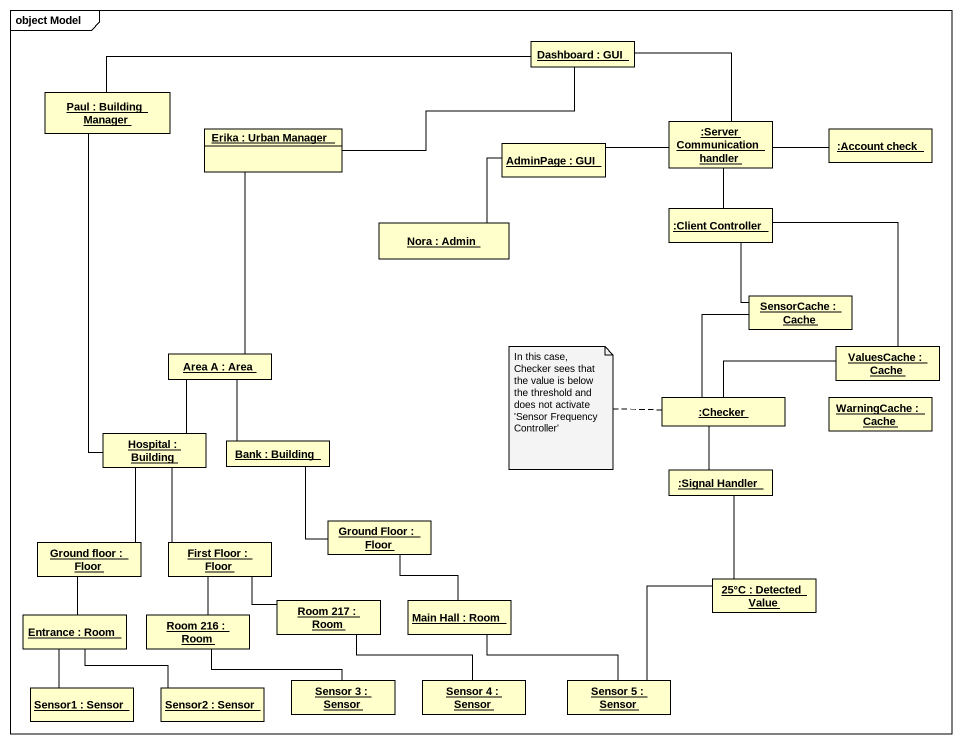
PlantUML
@startuml
mainframe object Model
hide circle
hide empty members
object "Dashboard : GUI" as Dashboard
object "Paul : Building Manager" as Paul
object "Erika : Urban Manager" as Erika
object "AdminPage : GUI" as AdminPage
object ":Server Communication handler" as Server_Communication_handler
object ":Account check" as Account_check
object "Nora : Admin" as Nora
object ":Client Controller" as Client_Controller
object "SensorCache : Cache" as SensorCache
object "Area A : Area" as Area_A
object "ValuesCache : Cache" as ValuesCache
object ":Checker" as Checker
object "WarningCache : Cache" as WarningCache
object "Hospital : Building" as Hospital
object "Bank : Building" as Bank
object ":Signal Handler" as Signal_Handler
object "Ground floor : Floor" as Ground_floor
object "First Floor : Floor" as First_Floor
object "Ground Floor : Floor" as Ground_Floor
object "Room 217 : Room" as Room_217
object "Main Hall : Room" as Main_Hall
object "25°C : Detected Value" as o25_C
object "Entrance : Room" as Entrance
object "Room 216 : Room" as Room_216
object "Sensor1 : Sensor" as Sensor1
object "Sensor2 : Sensor" as Sensor2
object "Sensor 3 : Sensor" as Sensor_3
object "Sensor 4 : Sensor" as Sensor_4
object "Sensor 5 : Sensor" as Sensor_5
Dashboard -- Server_Communication_handler
Paul -right- Dashboard
Paul -- Hospital
Erika -right- Dashboard
Erika -- Area_A
AdminPage -right- Server_Communication_handler
Server_Communication_handler -right- Account_check
Nora -up- AdminPage
Client_Controller -up- Server_Communication_handler
SensorCache -up- Client_Controller
ValuesCache -up- Client_Controller
Checker -up- SensorCache
Checker -right- ValuesCache
Hospital -up- Area_A
Bank -up- Area_A
Signal_Handler -up- Checker
Ground_floor -up- Hospital
First_Floor -up- Hospital
Ground_Floor -up- Bank
Room_217 -left- First_Floor
Main_Hall -up- Ground_Floor
o25_C -up- Signal_Handler
Entrance -up- Ground_floor
Room_216 -up- First_Floor
Sensor1 -up- Entrance
Sensor2 -left- Entrance
Sensor_3 -left- Room_216
Sensor_4 -left- Room_217
Sensor_5 -left- Main_Hall
Sensor_5 -up- o25_C
note left of Checker : In this case, Checker sees that the value is below the threshold and does not activate 'Sensor Frequency Controller'
@enduml
